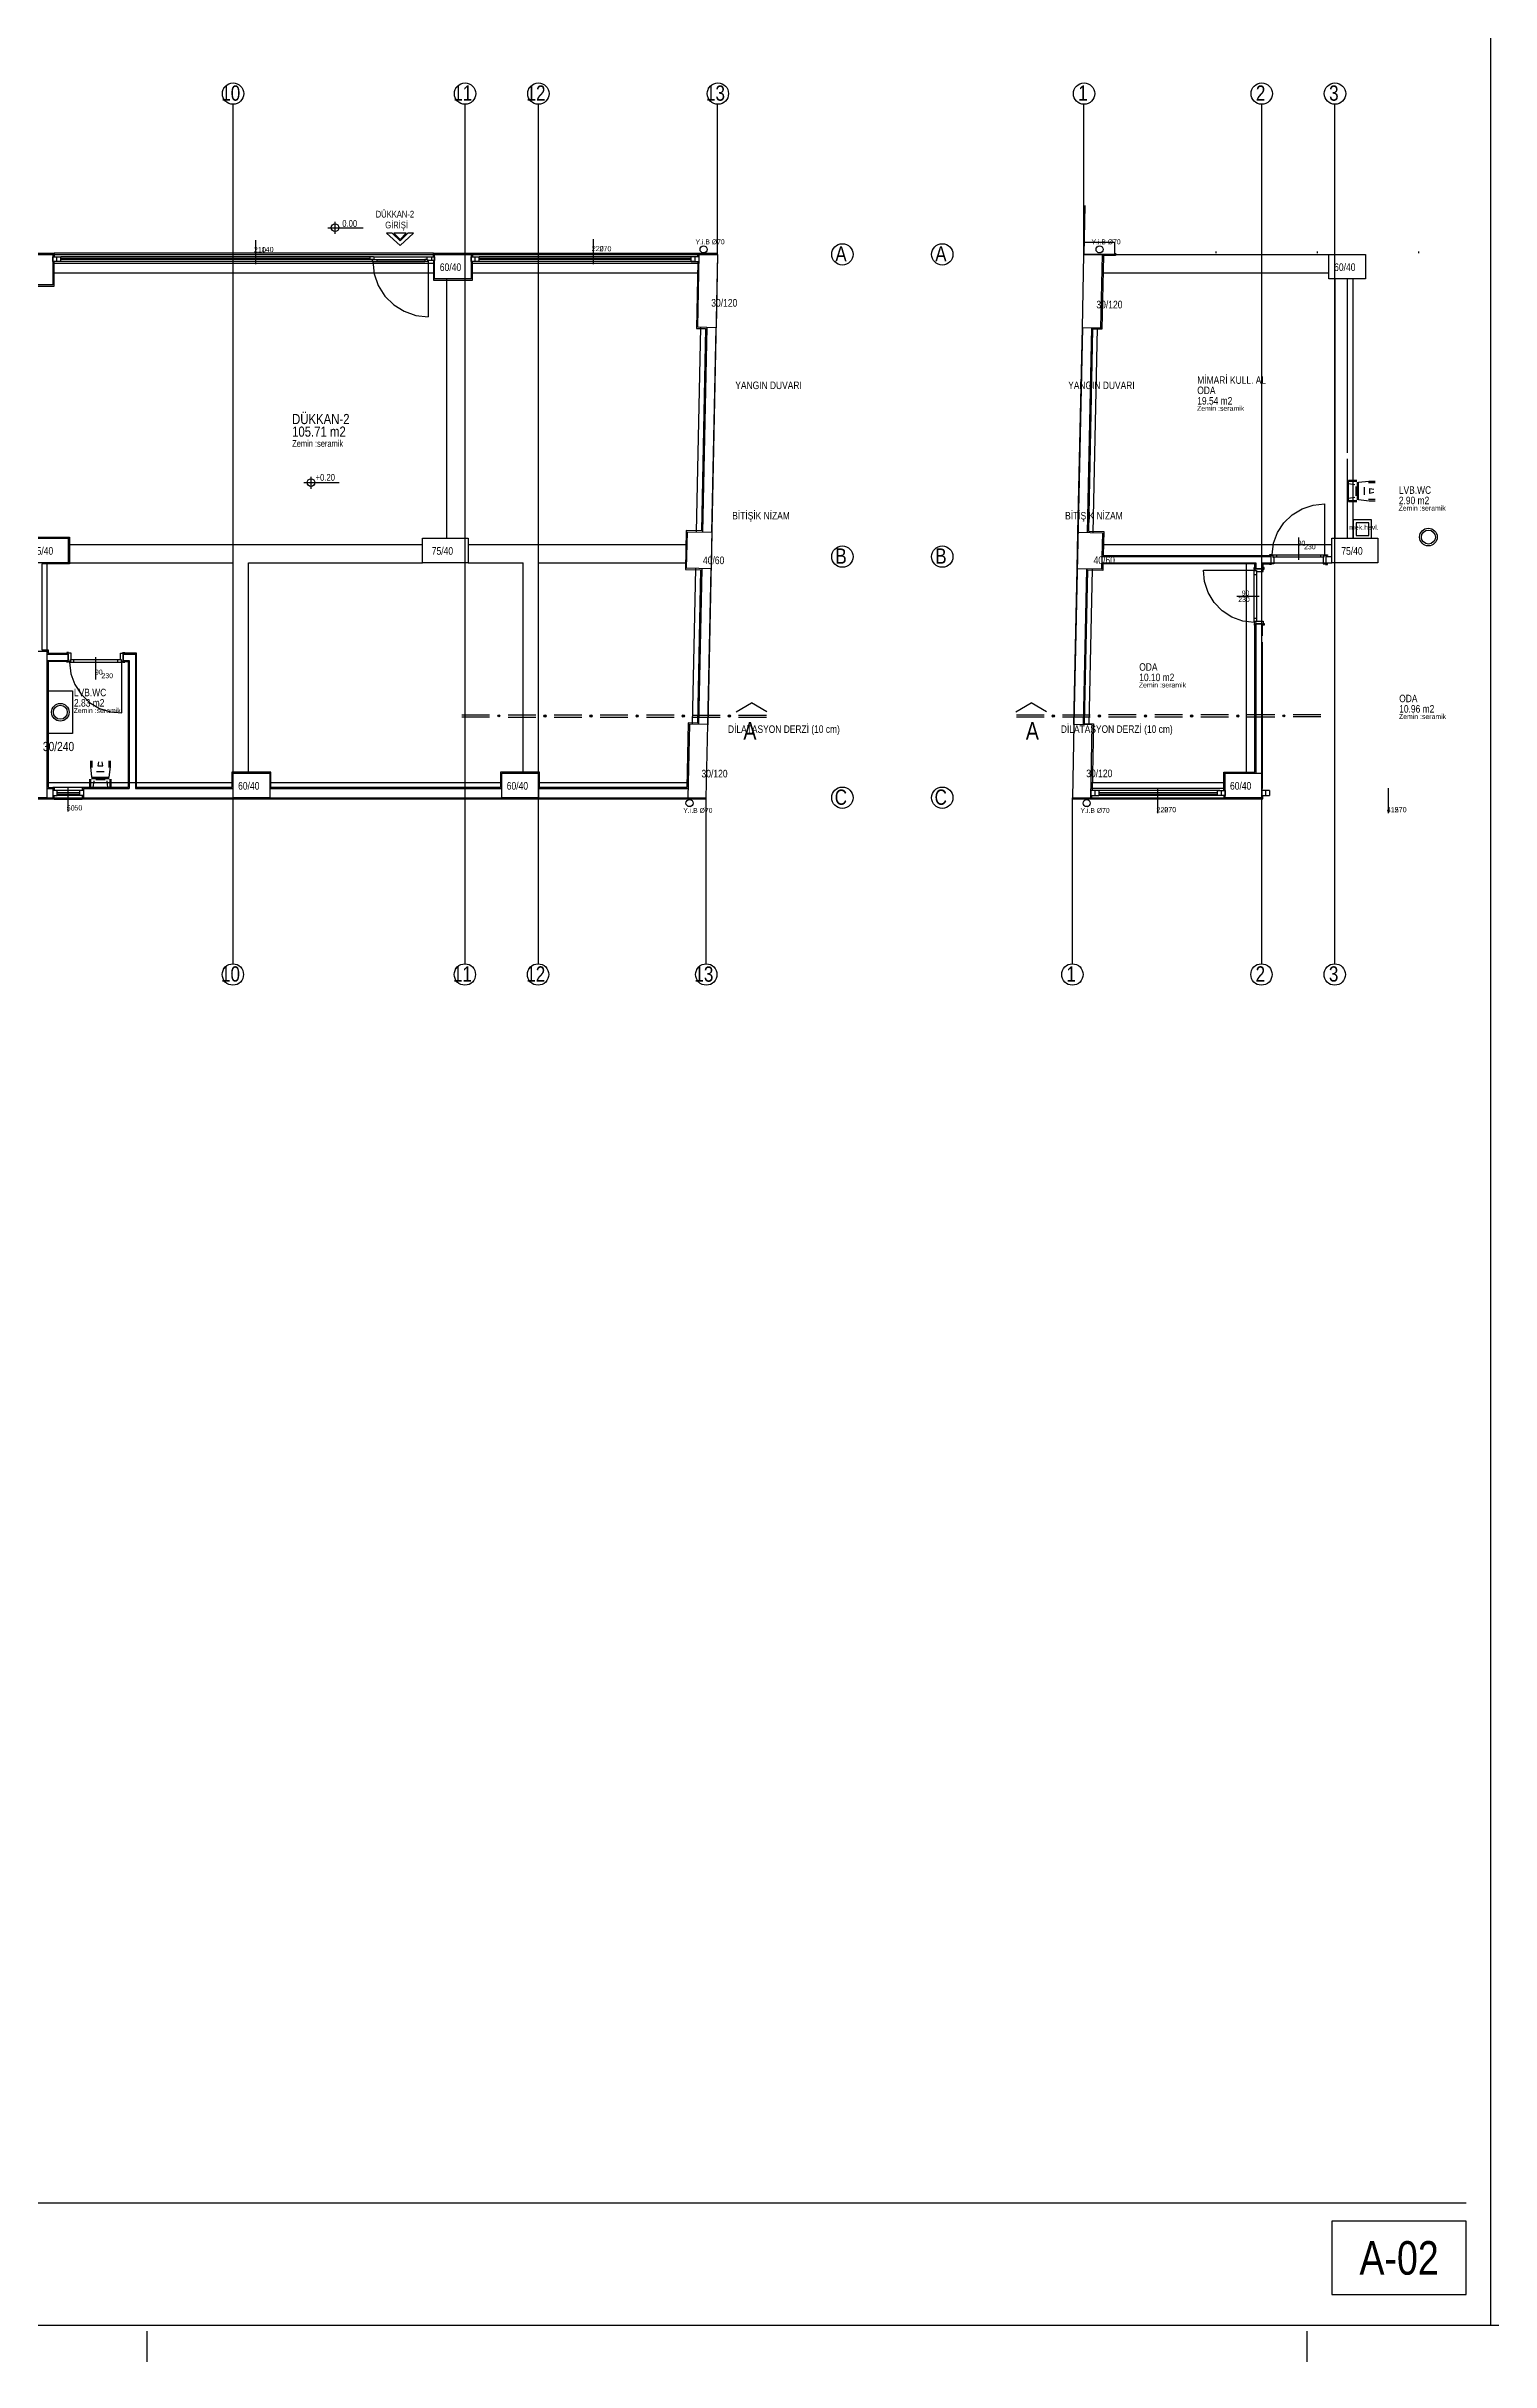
# Model space of a CAD drawing. Header units: centimetres. Extents: x 0 to 12993, y -30 to 2970.
# Drawn here: x 1918 to 3100, y -30 to 1866 of the extents above; entities that cross this region are included whole.
import ezdxf
from ezdxf.enums import TextEntityAlignment as Align

# ---------------------------------------------------------------- set-up
doc = ezdxf.new("R2010")
doc.units = ezdxf.units.CM
doc.linetypes.add('CENTER', pattern=[40, 25, -5, 5, -5])
for name, color, linetype in [('SCOTT-ANTET', 4, 'CONTINUOUS'), ('SCOTT-CERCEVE', 7, 'CONTINUOUS'), ('SCOTT-EKSEN', 8, 'CENTER'), ('SCOTT-MIMARI', 8, 'CONTINUOUS')]:
    doc.layers.add(name, color=color, linetype=linetype)
doc.styles.get("Standard").update_dxf_attribs({"font": 'arial.ttf', "width": 0.8})

msp = doc.modelspace()

# ---------------------------------------------------------------- linework, layer by layer
at = {"layer": 'SCOTT-ANTET'}
msp.add_line((1170, 100), (3080.4, 100), dxfattribs=at)
msp.add_lwpolyline([(2970.4, 25), (3080.4, 25), (3080.4, 85), (2970.4, 85)], close=True, dxfattribs=at)
at = {"layer": 'SCOTT-CERCEVE'}
msp.add_line((3100.4, 0), (3100.4, 2970), dxfattribs=at)
for points in [[(0, 0), (12993.2, 0), (12993.2, 2970), (0, 2970)], [(100, 0), (12968.2, 0), (12968.2, 2970), (100, 2970)]]:
    msp.add_lwpolyline(points, close=True, dxfattribs=at)
at = {"layer": 'SCOTT-EKSEN'}
for p, q in [((2000, -30), (2000, -5)), ((2950, -30), (2950, -5))]:
    msp.add_line(p, q, dxfattribs=at)
at = {"layer": 'SCOTT-MIMARI'}
for p, q in [((2467.3, 1696), (2467.3, 1818.9)), ((2767.2, 1696), (2767.2, 1818.9)), ((2768.1, 1736), (2767.2, 1696)), ((2088.8, 1707.8), (2088.8, 1688)), ((2365.5, 1708.6), (2365.5, 1688)), ((2235.5, 1688.5), (1923, 1688.5)), ((2234.5, 1697), (1924, 1697)), ((1926.2, 1690.1), (1926.2, 1694.1)), ((2182.8, 1694.1), (1929.5, 1694.1)), ((1929.5, 1690.1), (1929.5, 1694.1)), ((1929.5, 1693), (2182.8, 1693)), ((2182.8, 1691.9), (1929.5, 1691.8)), ((2184.9, 1690.1), (1929.5, 1690.1)), ((2185.6, 1694.1), (2182.8, 1694.1)), ((2182.8, 1691.9), (2182.8, 1694.1)), ((2185.3, 1691.9), (2182.8, 1691.9)), ((2185, 1691.9), (2184.5, 1691.9)), ((2184.9, 1690.1), (2188.2, 1690.1)), ((2185.3, 1691.9), (2188.2, 1691.9)), ((2185.3, 1691.9), (2186, 1691.9)), ((2185.6, 1694.1), (2229.1, 1694.1)), ((2188.2, 1691.9), (2227.4, 1691.9)), ((2188.2, 1691.9), (2188.2, 1690.1)), ((2227.4, 1691.2), (2188.2, 1691.2)), ((2188.2, 1690.1), (2227.4, 1690.1)), ((2229.8, 1691.9), (2227.4, 1691.9)), ((2227.4, 1691.9), (2227.4, 1690.1)), ((2230.2, 1690.1), (2227.4, 1690.1)), ((2229.1, 1694.1), (2229.1, 1691.9)), ((2229.8, 1691.9), (2229.8, 1690.9)), ((2230.2, 1690.1), (2230.2, 1644.9)), ((2233.1, 1694.1), (2233.1, 1690.9)), ((2452.1, 1688.5), (2265.5, 1688.5)), ((2266.5, 1697), (2451, 1697)), ((2268.7, 1690.1), (2268.7, 1694.1)), ((2445.7, 1694.1), (2272, 1694.1)), ((2272, 1690.1), (2272, 1694.1)), ((2272, 1693), (2445.7, 1693)), ((2445.7, 1691.8), (2272, 1691.8)), ((2447.8, 1690.1), (2272, 1690.1)), ((2445.7, 1690.1), (2445.7, 1694.1)), ((2448.9, 1690.1), (2448.9, 1694.1)), ((2467.3, 1696), (2459.2, 1310.7)), ((2875.2, 1698.5), (2875.2, 1697)), ((2958.2, 1698.5), (2958.2, 1697)), ((3041.2, 1698.5), (3041.2, 1697)), ((2972.9, 1676), (2972.9, 1463.5)), ((2982.9, 1676), (2982.9, 1533.5)), ((2458.5, 1636.1), (2455, 1468.6)), ((2766, 1636), (2759.1, 1311)), ((2773.5, 1635.8), (2769.9, 1468.3)), ((2982.9, 1528.5), (2982.9, 1463.5)), ((2983.9, 1493.6), (2983.9, 1510.9)), ((2990.7, 1510.9), (2983.9, 1510.9)), ((2983.9, 1493.6), (2983.9, 1510.9)), ((2990.7, 1510.9), (2983.9, 1510.9)), ((2990.7, 1510), (2983.9, 1510)), ((2990.7, 1510), (2983.9, 1510)), ((2989.1, 1507.4), (2983.9, 1508.1)), ((2989.1, 1507.4), (2983.9, 1508.1)), ((2990.3, 1498.4), (2990.3, 1506)), ((2990.3, 1498.4), (2990.3, 1506)), ((2991.2, 1495), (2991.2, 1509.5)), ((2991.2, 1495), (2991.2, 1509.5)), ((2992.1, 1509.5), (3000.7, 1510.4)), ((2992.1, 1509.5), (3000.7, 1510.4)), ((2992.1, 1495), (2992.1, 1509.5)), ((2992.1, 1495), (2992.1, 1509.5)), ((2996.7, 1505.4), (2996.7, 1499)), ((2996.7, 1505.4), (2996.7, 1499)), ((3005.7, 1509), (3000.3, 1509)), ((3005.7, 1509), (3000.3, 1509)), ((3000.7, 1510.4), (3005.7, 1510.4)), ((3000.7, 1510.4), (3005.7, 1510.4)), ((3001.4, 1500.2), (3001.4, 1504.3)), ((3001.4, 1504.3), (3004.8, 1503.6)), ((3001.4, 1500.2), (3001.4, 1504.3)), ((3001.4, 1504.3), (3004.8, 1503.6)), ((3004.8, 1500.9), (3001.4, 1500.2)), ((3004.8, 1500.9), (3001.4, 1500.2)), ((2964.4, 1491.6), (2964.4, 1450)), ((2983.9, 1496.3), (2989.1, 1497.1)), ((2983.9, 1496.3), (2989.1, 1497.1)), ((2983.9, 1494.5), (2990.8, 1494.5)), ((2983.9, 1494.5), (2990.8, 1494.5)), ((2983.9, 1493.6), (2990.8, 1493.6)), ((2983.9, 1493.6), (2990.8, 1493.6)), ((3000.8, 1494), (2992.1, 1495)), ((3000.8, 1494), (2992.1, 1495)), ((3000.3, 1495.4), (3005.8, 1495.4)), ((3000.3, 1495.4), (3005.8, 1495.4)), ((3005.8, 1494), (3000.8, 1494)), ((3005.8, 1494), (3000.8, 1494)), ((2942.9, 1464.2), (2942.9, 1445.8)), ((2781.9, 1443.5), (2908.2, 1443.5)), ((2782, 1448.5), (2920.4, 1448.5)), ((2908.2, 1443.5), (2908.2, 1438.5)), ((2913.2, 1443.5), (2920.4, 1443.5)), ((2913.2, 1443.5), (2913.2, 1438.5)), ((2920.7, 1450), (2919.2, 1450)), ((2919.2, 1450), (2919.2, 1449.5)), ((2919.2, 1449.5), (2920.7, 1449.5)), ((2919.2, 1441.9), (2919.2, 1442.5)), ((2919.2, 1442.5), (2920.7, 1442.5)), ((2920.7, 1441.9), (2919.2, 1441.9)), ((2920.4, 1449.5), (2921.9, 1449.5)), ((2920.4, 1449.5), (2920.4, 1442.5)), ((2920.4, 1448.5), (2920.4, 1443.5)), ((2922.7, 1442.5), (2920.4, 1442.5)), ((2920.7, 1449.5), (2920.7, 1450)), ((2920.7, 1442.5), (2920.7, 1441.9)), ((2921.4, 1450), (2964.4, 1450)), ((2921.4, 1449.5), (2921.4, 1450)), ((2922.2, 1449.5), (2921.4, 1449.5)), ((2921.9, 1449.5), (2921.9, 1448)), ((2921.9, 1448), (2922.7, 1448)), ((2922.2, 1448.1), (2922.2, 1449.5)), ((2963.7, 1448.1), (2922.2, 1448.1)), ((2922.7, 1448), (2922.7, 1442.5)), ((2925, 1450), (2925, 1448.1)), ((2960.9, 1450), (2960.9, 1448.1)), ((2963.9, 1448), (2963.2, 1448)), ((2963.2, 1448), (2963.2, 1442.5)), ((2963.2, 1442.5), (2965.4, 1442.5)), ((2963.7, 1449.5), (2964.4, 1449.5)), ((2963.7, 1448.1), (2963.7, 1449.5)), ((2963.9, 1449.5), (2963.9, 1448)), ((2965.4, 1449.5), (2963.9, 1449.5)), ((2964.4, 1449.5), (2964.4, 1450)), ((2965.2, 1450), (2966.7, 1450)), ((2965.2, 1449.5), (2965.2, 1450)), ((2966.7, 1449.5), (2965.2, 1449.5)), ((2965.2, 1442.5), (2965.2, 1441.9)), ((2966.7, 1442.5), (2965.2, 1442.5)), ((2965.2, 1441.9), (2966.7, 1441.9)), ((2965.4, 1449.5), (2965.4, 1442.5)), ((2965.4, 1448.5), (2970.4, 1448.5)), ((2965.4, 1448.5), (2965.4, 1443.5)), ((2965.4, 1443.5), (2970.4, 1443.5)), ((2966.7, 1450), (2966.7, 1449.5)), ((2966.7, 1441.9), (2966.7, 1442.5)), ((2454.4, 1438.6), (2451.7, 1311.1)), ((2769.3, 1438.3), (2766.6, 1310.8)), ((2865.1, 1437.5), (2906.7, 1437.5)), ((2906.7, 1438.2), (2906.7, 1439.7)), ((2906.7, 1439.7), (2907.2, 1439.7)), ((2907.2, 1438.2), (2906.7, 1438.2)), ((2906.7, 1394.5), (2906.7, 1437.5)), ((2907.2, 1437.5), (2906.7, 1437.5)), ((2906.7, 1433.9), (2908.6, 1433.9)), ((2907.2, 1439.7), (2907.2, 1438.2)), ((2907.2, 1438.5), (2914.2, 1438.5)), ((2907.2, 1438.5), (2907.2, 1437)), ((2907.2, 1436.7), (2907.2, 1437.5)), ((2907.2, 1437), (2908.7, 1437)), ((2908.6, 1436.7), (2907.2, 1436.7)), ((2913.2, 1438.5), (2908.2, 1438.5)), ((2908.6, 1436.7), (2908.6, 1395.2)), ((2908.7, 1437), (2908.7, 1436.2)), ((2908.7, 1436.2), (2914.2, 1436.2)), ((2914.8, 1439.7), (2914.2, 1439.7)), ((2914.2, 1439.7), (2914.2, 1438.2)), ((2914.2, 1436.2), (2914.2, 1438.5)), ((2914.2, 1438.2), (2914.8, 1438.2)), ((2914.8, 1438.2), (2914.8, 1439.7)), ((2892.5, 1416), (2910.8, 1416)), ((2906.7, 1398), (2908.6, 1398)), ((2907.2, 1394.5), (2906.7, 1394.5)), ((2906.7, 1393.8), (2906.7, 1392.2)), ((2907.2, 1393.8), (2906.7, 1393.8)), ((2906.7, 1392.2), (2907.2, 1392.2)), ((2908.6, 1395.2), (2907.2, 1395.2)), ((2907.2, 1395.2), (2907.2, 1394.5)), ((2907.2, 1393.5), (2907.2, 1395)), ((2907.2, 1395), (2908.7, 1395)), ((2907.2, 1392.2), (2907.2, 1393.8)), ((2907.2, 1393.5), (2914.2, 1393.5)), ((2908.2, 1393.5), (2908.2, 1271)), ((2913.2, 1393.5), (2908.2, 1393.5)), ((2908.7, 1395.7), (2914.2, 1395.7)), ((2908.7, 1395), (2908.7, 1395.7)), ((2913.2, 1393.5), (2913.2, 1383.5)), ((2914.2, 1395.7), (2914.2, 1393.5)), ((2914.2, 1393.8), (2914.8, 1393.8)), ((2914.2, 1392.2), (2914.2, 1393.8)), ((2914.8, 1392.2), (2914.2, 1392.2)), ((2914.8, 1393.8), (2914.8, 1392.2)), ((1918, 1368.5), (1935.5, 1368.5)), ((1934.3, 1370), (1934.3, 1369.5)), ((1935.8, 1370), (1934.3, 1370)), ((1934.3, 1369.5), (1935.8, 1369.5)), ((1937.8, 1369.5), (1935.5, 1369.5)), ((1935.5, 1362.5), (1935.5, 1369.5)), ((1935.5, 1368.5), (1935.5, 1363.5)), ((1935.8, 1369.5), (1935.8, 1370)), ((1937.8, 1364), (1937.8, 1369.5)), ((1958, 1347.8), (1958, 1366.1)), ((1978.3, 1369.5), (1980.5, 1369.5)), ((1978.3, 1364), (1978.3, 1369.5)), ((1980.3, 1369.5), (1980.3, 1370)), ((1980.3, 1370), (1981.8, 1370)), ((1981.8, 1369.5), (1980.3, 1369.5)), ((1980.5, 1362.5), (1980.5, 1369.5)), ((1980.5, 1368.5), (1990.5, 1368.5)), ((1980.5, 1368.5), (1980.5, 1363.5)), ((1981.8, 1370), (1981.8, 1369.5)), ((1990.5, 1368.5), (1990.5, 1258.5)), ((2913.2, 1378.5), (2913.2, 1258.5)), ((1918, 1363.5), (1935.5, 1363.5)), ((1934.3, 1362.5), (1935.8, 1362.5)), ((1934.3, 1362), (1934.3, 1362.5)), ((1935.8, 1362), (1934.3, 1362)), ((1935.5, 1362.5), (1937, 1362.5)), ((1935.8, 1362.5), (1935.8, 1362)), ((1936.5, 1362.5), (1936.5, 1362)), ((1937.3, 1362.4), (1936.5, 1362.4)), ((1936.5, 1362), (1979.5, 1362)), ((1937, 1362.5), (1937, 1364)), ((1937, 1364), (1937.8, 1364)), ((1978.8, 1363.9), (1937.3, 1363.9)), ((1937.3, 1363.9), (1937.3, 1362.4)), ((1940.1, 1362), (1940.1, 1363.9)), ((1976, 1362), (1976, 1363.9)), ((1979, 1364), (1978.3, 1364)), ((1978.8, 1363.9), (1978.8, 1362.4)), ((1978.8, 1362.4), (1979.5, 1362.4)), ((1979, 1362.5), (1979, 1364)), ((1980.5, 1362.5), (1979, 1362.5)), ((1979.5, 1362.5), (1979.5, 1362)), ((1979.5, 1320.4), (1979.5, 1362)), ((1981.8, 1362.5), (1980.3, 1362.5)), ((1980.3, 1362.5), (1980.3, 1362)), ((1980.3, 1362), (1981.8, 1362)), ((1980.5, 1363.5), (1985.5, 1363.5)), ((1981.8, 1362), (1981.8, 1362.5)), ((1985.5, 1363.5), (1985.5, 1258.5)), ((2482.4, 1321.4), (2495, 1328.7)), ((2507.6, 1321.4), (2495, 1328.7)), ((2711.5, 1321.4), (2724.1, 1328.7)), ((2736.7, 1321.4), (2724.1, 1328.7)), ((2257.9, 1318.9), (2280.6, 1318.9)), ((2257.9, 1317.2), (2280.6, 1317.2)), ((2295.7, 1318.9), (2318.3, 1318.9)), ((2295.7, 1317.1), (2318.3, 1317.1)), ((2333.4, 1318.9), (2356.1, 1318.9)), ((2333.4, 1317.1), (2356.1, 1317.1)), ((2371.2, 1318.8), (2393.9, 1318.8)), ((2371.2, 1317), (2393.9, 1317)), ((2409, 1318.8), (2431.6, 1318.8)), ((2409, 1317), (2431.6, 1317)), ((2446.7, 1318.7), (2469.4, 1318.7)), ((2446.7, 1317), (2469.4, 1317)), ((2484.5, 1318.7), (2507.2, 1318.7)), ((2484.5, 1317), (2507.2, 1317)), ((2734.7, 1318.7), (2712, 1318.7)), ((2734.7, 1317), (2712, 1317)), ((2772.4, 1318.7), (2749.8, 1318.7)), ((2772.4, 1317), (2749.8, 1317)), ((2810.2, 1318.8), (2787.5, 1318.8)), ((2810.2, 1317), (2787.5, 1317)), ((2848, 1318.8), (2825.3, 1318.8)), ((2848, 1317), (2825.3, 1317)), ((2885.7, 1318.9), (2863, 1318.9)), ((2885.7, 1317.1), (2863, 1317.1)), ((2923.5, 1318.9), (2900.8, 1318.9)), ((2923.5, 1317.1), (2900.8, 1317.1)), ((2961.2, 1318.9), (2938.6, 1318.9)), ((2961.2, 1317.2), (2938.6, 1317.2)), ((1953.6, 1281.3), (1953.6, 1276.3)), ((1953.6, 1281.3), (1953.6, 1276.3)), ((1953.6, 1276.3), (1954.5, 1267.7)), ((1953.6, 1276.3), (1954.5, 1267.7)), ((1955, 1275.8), (1955, 1281.3)), ((1955, 1275.8), (1955, 1281.3)), ((1965, 1272.2), (1958.6, 1272.2)), ((1965, 1272.2), (1958.6, 1272.2)), ((1960.4, 1280.4), (1959.7, 1277)), ((1960.4, 1280.4), (1959.7, 1277)), ((1959.7, 1277), (1963.8, 1277)), ((1959.7, 1277), (1963.8, 1277)), ((1963.8, 1277), (1963.2, 1280.4)), ((1963.8, 1277), (1963.2, 1280.4)), ((1968.6, 1281.3), (1968.6, 1275.8)), ((1968.6, 1281.3), (1968.6, 1275.8)), ((1969.1, 1267.7), (1970, 1276.3)), ((1969.1, 1267.7), (1970, 1276.3)), ((1970, 1276.3), (1970, 1281.3)), ((1970, 1276.3), (1970, 1281.3)), ((1918, 1258.5), (1923, 1258.5)), ((1948, 1259.5), (1923, 1259.5)), ((1923, 1258.5), (1923, 1251)), ((1926.2, 1256.8), (1926.2, 1252.8)), ((1944.8, 1255.1), (1926.2, 1255.1)), ((1926.2, 1253.9), (1944.8, 1253.9)), ((1948, 1256.8), (1926.3, 1256.8)), ((1948, 1252.8), (1926.3, 1252.8)), ((1935.5, 1239.8), (1935.5, 1258.9)), ((1944.8, 1256.8), (1944.8, 1252.8)), ((1948, 1258.5), (1985.5, 1258.5)), ((1948, 1258.5), (1948, 1251)), ((1953.1, 1259.5), (1953.1, 1266.3)), ((1953.1, 1259.5), (1953.1, 1266.3)), ((1953.1, 1259.5), (1970.4, 1259.5)), ((1953.1, 1259.5), (1970.4, 1259.5)), ((1954.1, 1259.5), (1954.1, 1266.3)), ((1954.1, 1259.5), (1954.1, 1266.3)), ((1954.5, 1267.7), (1969.1, 1267.7)), ((1954.5, 1267.7), (1969.1, 1267.7)), ((1954.5, 1266.7), (1969.1, 1266.7)), ((1954.5, 1266.7), (1969.1, 1266.7)), ((1955.9, 1259.5), (1956.6, 1264.7)), ((1955.9, 1259.5), (1956.6, 1264.7)), ((1958, 1265.8), (1965.6, 1265.8)), ((1958, 1265.8), (1965.6, 1265.8)), ((1967, 1264.7), (1967.7, 1259.5)), ((1967, 1264.7), (1967.7, 1259.5)), ((1969.5, 1266.3), (1969.5, 1259.5)), ((1969.5, 1266.3), (1969.5, 1259.5)), ((1970.4, 1266.3), (1970.4, 1259.5)), ((1970.4, 1266.3), (1970.4, 1259.5)), ((1990.5, 1258.5), (2070.5, 1258.5)), ((2100.5, 1258.5), (2290.5, 1258.5)), ((2320.5, 1258.5), (2443.2, 1258.5)), ((2882.9, 1258.5), (2773, 1258.5)), ((2776.2, 1256.8), (2776.2, 1252.9)), ((2779.4, 1256.8), (2779.4, 1252.9)), ((2878.6, 1256.8), (2779.4, 1256.8)), ((2876.5, 1255.1), (2779.4, 1255.1)), ((2779.4, 1254), (2876.5, 1254)), ((2876.5, 1252.9), (2779.4, 1252.9)), ((2827.9, 1238.4), (2827.9, 1258.9)), ((2876.5, 1256.8), (2876.5, 1252.9)), ((2879.7, 1256.8), (2879.7, 1252.9)), ((2916.1, 1256.8), (2916.1, 1252.9)), ((2919.4, 1256.8), (2919.4, 1252.9)), ((3016.6, 1238.4), (3016.6, 1258.9)), ((1918, 1251), (1923, 1251)), ((1924, 1249.9), (1946.9, 1249.9)), ((1948, 1251), (2070.5, 1251)), ((2100.5, 1251), (2290.5, 1251)), ((2320.5, 1251), (2443, 1251)), ((2458, 1114.9), (2458, 1251)), ((2757.9, 1114.9), (2757.9, 1251)), ((2774, 1250), (2881.8, 1250))]:
    msp.add_line(p, q, dxfattribs=at)
for points in [[(2070.5, 1114.9), (2070.5, 1819)], [(2260.5, 1114.9), (2260.5, 1819)], [(2320.5, 1114.9), (2320.5, 1819)], [(2912.9, 1114.9), (2912.9, 1819)], [(2972.9, 1114.9), (2972.9, 1819)], [(2148.1, 1717.9), (2177, 1717.9)], [(2154, 1712.8), (2154, 1722.6)], [(2213.5, 1713.3), (2207.2, 1707.1), (2200.9, 1713.3), (2196.1, 1713.3), (2207.2, 1703.4), (2218.3, 1713.3), (2213.5, 1713.3)], [(2212.3, 1713.3), (2202.1, 1713.3), (2207.2, 1708.2), (2212.3, 1713.3)], [(1715.8, 1690.1), (1715.8, 1670), (1700.8, 1670), (1700.8, 1464.5), (1699.8, 1464.5), (1699.8, 1464.5), (1720.8, 1464.5), (1720.8, 1454.5), (1897, 1454.5), (1897, 1464.5), (1936.5, 1464.5), (1936.5, 1442.5), (1914, 1442.5), (1914, 1372), (1919, 1372), (1919, 1369.5), (1935.5, 1369.5)], [(1897, 1694.1), (1897, 1697), (1924, 1697), (1924, 1694.1)], [(1897, 1690.1), (1897, 1670), (1924, 1670), (1924, 1690.1)], [(1898, 1696), (1923, 1696), (1923, 1671), (1898, 1671), (1898, 1696)], [(1923, 1696), (2235.5, 1696)], [(1929.5, 1690.1), (1923, 1690.1), (1923, 1694.1), (1929.5, 1694.1)], [(2451.1, 1690.1), (2450, 1635.3), (2457.5, 1635.2), (2454.1, 1469.6), (2441.6, 1469.9), (2440.9, 1437.9), (2453.4, 1437.7), (2450.8, 1312.1), (2443.3, 1312.3), (2442.2, 1259.5), (2321.5, 1259.5), (2321.5, 1272), (2289.5, 1272), (2289.5, 1259.5), (2101.5, 1259.5), (2101.5, 1272), (2069.5, 1272), (2069.5, 1259.5), (1991.5, 1259.5), (1991.5, 1369.5), (1980.5, 1369.5)], [(2184.9, 1690.1), (2184.5, 1691.9)], [(2184.9, 1690.1), (2186.1, 1680.1), (2189.4, 1670.5), (2194.8, 1661.9), (2202, 1654.8), (2210.5, 1649.4), (2220.1, 1646), (2230.2, 1644.9)], [(2185.6, 1694.1), (2186, 1691.9)], [(2229.1, 1694.1), (2235.5, 1694.1), (2235.5, 1690.9), (2229.8, 1690.9)], [(2230.2, 1690.1), (2230.6, 1690.9)], [(2234.5, 1694.1), (2234.5, 1697), (2266.5, 1697), (2266.5, 1694.1)], [(2234.5, 1690.9), (2234.5, 1675), (2266.5, 1675), (2266.5, 1690.1)], [(2235.5, 1696), (2265.5, 1696), (2265.5, 1676), (2235.5, 1676), (2235.5, 1696)], [(2265.5, 1696), (2452.3, 1696)], [(2272, 1690.1), (2265.5, 1690.1), (2265.5, 1694.1), (2272, 1694.1)], [(2445.7, 1690.1), (2452.1, 1690.1), (2452.1, 1694.1), (2445.7, 1694.1)], [(2452.3, 1696), (2467.3, 1696), (2466, 1636), (2451, 1636.3), (2452.3, 1696)], [(2451.1, 1694.2), (2451.4, 1697), (2467.3, 1697)], [(2767.2, 1696), (2782.2, 1696), (2781, 1635.7), (2766, 1636), (2767.2, 1696)], [(2767.2, 1696), (2767.2, 1706), (2792.2, 1706), (2792.2, 1696), (2767.2, 1696)], [(2767.2, 1696), (2967.9, 1696)], [(2793.2, 1697), (2793.2, 1695), (2783.2, 1695), (2781.9, 1634.7), (2774.4, 1634.8), (2771, 1469.3), (2783.5, 1469), (2783, 1449.5), (2920.4, 1449.5)], [(2967.9, 1696), (2997.9, 1696), (2997.9, 1676), (2967.9, 1676), (2967.9, 1696)], [(1923, 1681), (2235.5, 1681)], [(2245.5, 1463.5), (2245.5, 1676)], [(2260.5, 1463.5), (2260.5, 1676)], [(2265.5, 1681), (2452, 1681)], [(2781.9, 1681), (2967.9, 1681)], [(2972.9, 1463.5), (2972.9, 1676)], [(2987.9, 1463.5), (2987.9, 1676)], [(2450.1, 1468.7), (2453.5, 1636.2)], [(2462.6, 1468.5), (2466, 1636)], [(2762.4, 1468.5), (2766, 1636)], [(2774.9, 1468.2), (2778.5, 1635.7)], [(2128.5, 1509.1), (2157.4, 1509.1)], [(2134.3, 1504), (2134.3, 1513.8)], [(2921.4, 1450), (2922.6, 1459.4), (2925.9, 1468.3), (2931.1, 1476.2), (2937.9, 1482.8), (2946, 1487.7), (2955, 1490.7), (2964.4, 1491.6)], [(1898, 1463.5), (1935.5, 1463.5), (1935.5, 1443.5), (1898, 1443.5), (1898, 1463.5)], [(2225.5, 1463.5), (2263, 1463.5), (2263, 1443.5), (2225.5, 1443.5), (2225.5, 1463.5)], [(2442.6, 1468.9), (2462.6, 1468.5), (2461.9, 1438.5), (2441.9, 1438.9), (2442.6, 1468.9)], [(2762.4, 1468.5), (2782.4, 1468), (2781.8, 1438.1), (2761.8, 1438.5), (2762.4, 1468.5)], [(2970.4, 1463.5), (3007.9, 1463.5), (3007.9, 1443.5), (2970.4, 1443.5), (2970.4, 1463.5)], [(2987.9, 1478.5), (2987.9, 1463.5), (3002.9, 1463.5), (3002.9, 1478.5), (2987.9, 1478.5)], [(2990.2, 1476.2), (2990.2, 1465.7), (3000.7, 1465.7), (3000.7, 1476.2), (2990.2, 1476.2)], [(1918, 1443.5), (1918, 1371)], [(1935.5, 1458.5), (2225.5, 1458.5)], [(1935.5, 1443.5), (2070.5, 1443.5)], [(2070.5, 1271), (2070.5, 1443.5)], [(2083, 1443.5), (2225.5, 1443.5)], [(2083, 1271), (2083, 1443.5)], [(2263, 1458.5), (2442.3, 1458.5)], [(2263, 1443.5), (2308, 1443.5)], [(2308, 1271), (2308, 1443.5)], [(2320.5, 1443.5), (2442, 1443.5)], [(2320.5, 1271), (2320.5, 1443.5)], [(2907.2, 1438.5), (2907.2, 1442.5), (2782.9, 1442.5), (2782.8, 1437), (2770.3, 1437.3), (2767.6, 1311.8), (2775.1, 1311.6), (2774, 1256.8)], [(2781.9, 1443.5), (2900.4, 1443.5)], [(2782.2, 1458.5), (2970.4, 1458.5)], [(2900.4, 1271), (2900.4, 1443.5)], [(2912.9, 1443.5), (2970.4, 1443.5)], [(2912.9, 1271), (2912.9, 1443.5)], [(2914.2, 1438.5), (2914.2, 1442.5), (2920.4, 1442.5)], [(2964.9, 1449.8), (2964.6, 1449.8), (2964.9, 1449.8)], [(2446.8, 1311.2), (2449.4, 1438.7)], [(2459.3, 1311), (2461.9, 1438.5)], [(2759.1, 1311), (2761.8, 1438.5)], [(2771.6, 1310.7), (2774.3, 1438.2)], [(2906.7, 1394.5), (2897.3, 1395.7), (2888.4, 1398.9), (2880.4, 1404.1), (2873.9, 1410.9), (2869, 1419), (2866, 1428), (2865.1, 1437.5)], [(2906.9, 1437.9), (2906.9, 1437.6), (2906.9, 1437.9)], [(2881.9, 1256.8), (2881.9, 1272), (2907.2, 1272), (2907.2, 1393.5)], [(1903, 1371), (1918, 1371), (1918, 1251), (1903, 1251), (1903, 1371)], [(1935.5, 1362.5), (1919, 1362.5), (1919, 1259.5), (1924, 1259.5), (1924, 1256.8)], [(1936.5, 1362), (1937.7, 1352.6), (1941, 1343.7), (1946.2, 1335.7), (1953, 1329.1), (1961.1, 1324.2), (1970.1, 1321.3), (1979.5, 1320.4)], [(1980.5, 1362.5), (1984.5, 1362.5), (1984.5, 1259.5), (1947, 1259.5), (1947, 1256.8)], [(1980, 1362.2), (1979.7, 1362.2), (1980, 1362.2)], [(1939, 1303.5), (1919, 1303.5), (1919, 1338.5), (1939, 1338.5), (1939, 1303.5)], [(2288.6, 1318.1), (2287.7, 1318.1), (2288.6, 1318.1)], [(2326.3, 1318), (2325.4, 1318), (2326.3, 1318)], [(2364.1, 1318), (2363.2, 1318), (2364.1, 1318)], [(2401.9, 1317.9), (2401, 1317.9), (2401.9, 1317.9)], [(2439.6, 1317.9), (2438.7, 1317.9), (2439.6, 1317.9)], [(2444.3, 1311.3), (2443, 1251), (2458, 1251), (2459.3, 1311), (2444.3, 1311.3)], [(2477.4, 1318), (2476.5, 1318), (2477.4, 1318)], [(2741.8, 1318), (2742.7, 1318), (2741.8, 1318)], [(2757.9, 1251), (2772.9, 1251), (2774.1, 1310.6), (2759.1, 1311), (2757.9, 1251)], [(2779.5, 1317.9), (2780.4, 1317.9), (2779.5, 1317.9)], [(2817.3, 1317.9), (2818.2, 1317.9), (2817.3, 1317.9)], [(2855, 1318), (2856, 1318), (2855, 1318)], [(2892.8, 1318), (2893.7, 1318), (2892.8, 1318)], [(2930.6, 1318.1), (2931.5, 1318.1), (2930.6, 1318.1)], [(2070.5, 1271), (2100.5, 1271), (2100.5, 1251), (2070.5, 1251), (2070.5, 1271)], [(2290.5, 1271), (2320.5, 1271), (2320.5, 1251), (2290.5, 1251), (2290.5, 1271)], [(2882.9, 1271), (2912.9, 1271), (2912.9, 1251), (2882.9, 1251), (2882.9, 1271)], [(1651, 1250), (1924, 1250), (1924, 1252.8)], [(1918, 1263.5), (2070.5, 1263.5)], [(1926.3, 1256.8), (1923, 1256.8), (1923, 1252.8), (1926.3, 1252.8)], [(1947, 1252.8), (1947, 1250), (2458, 1250)], [(2100.5, 1263.5), (2290.5, 1263.5)], [(2320.5, 1263.5), (2443.3, 1263.5)], [(2757.9, 1250), (2773.9, 1250), (2773.9, 1252.9)], [(2779.4, 1256.8), (2773, 1256.8), (2773, 1252.9), (2779.4, 1252.9)], [(2773.1, 1263.5), (2882.9, 1263.5)], [(2876.5, 1256.8), (2882.9, 1256.8), (2882.9, 1252.9), (2876.5, 1252.9)], [(2881.9, 1252.9), (2881.9, 1250), (2913.9, 1250), (2913.9, 1252.9)], [(2919.4, 1256.8), (2912.9, 1256.8), (2912.9, 1252.9), (2919.4, 1252.9)], [(1918, 1251), (2070.5, 1251)], [(2100.5, 1251), (2290.5, 1251)], [(2320.5, 1251), (2458, 1251)], [(2772.9, 1251), (2882.9, 1251)]]:
    msp.add_lwpolyline(points, dxfattribs=at)
for centre, radius in [((2070.5, 1827.7), 8.75), ((2260.5, 1827.7), 8.75), ((2320.5, 1827.7), 8.75), ((2467.5, 1827.7), 8.75), ((2767.4, 1827.7), 8.75), ((2912.9, 1827.7), 8.75), ((2972.9, 1827.7), 8.75), ((2154, 1717.9), 3.15), ((2455.8, 1700.1), 2.9), ((2569.5, 1696), 8.75), ((2651.3, 1696), 8.75), ((2780.1, 1700.1), 2.9), ((2134.3, 1509.1), 3.15), ((3049.4, 1464.5), 7.21), ((3049.4, 1464.5), 5.71), ((2569.5, 1448.5), 8.75), ((2651.3, 1448.5), 8.75), ((1929, 1321), 7.21), ((1929, 1321), 5.71), ((2288.1, 1318.1), 0.91), ((2325.9, 1318), 0.91), ((2363.6, 1318), 0.91), ((2401.4, 1317.9), 0.91), ((2439.2, 1317.9), 0.91), ((2476.9, 1318), 0.91), ((2742.2, 1318), 0.91), ((2780, 1317.9), 0.91), ((2817.7, 1317.9), 0.91), ((2855.5, 1318), 0.91), ((2893.3, 1318), 0.91), ((2931, 1318.1), 0.91), ((2569.5, 1251), 8.75), ((2651.3, 1251), 8.75), ((2444.3, 1246.6), 2.9), ((2769.5, 1246.6), 2.9), ((2070.3, 1106.2), 8.75), ((2260.3, 1106.2), 8.75), ((2320.3, 1106.2), 8.75), ((2458, 1106.2), 8.75), ((2757.9, 1106.2), 8.75), ((2912.7, 1106.2), 8.75), ((2972.7, 1106.2), 8.75)]:
    msp.add_circle(centre, radius, dxfattribs=at)

# ---------------------------------------------------------------- texts
at = {"layer": 'SCOTT-ANTET', "width": 0.8}
msp.add_text('A-02', height=27.5, dxfattribs=at).set_placement((3025.4, 55), align=Align.MIDDLE_CENTER)
at = {"layer": 'SCOTT-MIMARI', "width": 0.8}
for s, height, p in [('10', 12.5, (2060.8, 1821.9)), ('11', 12.5, (2250.8, 1821.9)), ('12', 12.5, (2310.8, 1821.9)), ('13', 12.5, (2457.8, 1821.9)), ('1', 12.5, (2762.6, 1821.9)), ('2', 12.5, (2908.1, 1821.9)), ('3', 12.5, (2968.1, 1821.9)), ('DÜKKAN-2', 5.56, (2187.3, 1726.2)), ('0.00', 5.6, (2159.9, 1718.6)), ('GİRİŞİ', 5.56, (2195.1, 1717.3)), ('Y.i.B %%C70', 3.997, (2449.2, 1704.3)), ('Y.i.B %%C70', 3.997, (2773.5, 1704.3)), ('210', 4.24, (2087.5, 1697.7)), ('140', 4.24, (2093.8, 1697.9)), ('60/40', 6.25, (2239.8, 1682.4)), ('220', 4.24, (2364.2, 1698.7)), ('270', 4.24, (2370.5, 1698.5)), ('A', 12.5, (2563.7, 1690.2)), ('A', 12.5, (2645.5, 1690.2)), ('60/40', 6.25, (2972.2, 1682.4)), ('30/120', 6.25, (2462.1, 1653.2)), ('30/120', 6.25, (2777.5, 1651.8)), ('MİMARİ KULL. AL', 6.173, (2860.1, 1590)), ('YANGIN DUVARI', 6.173, (2481.8, 1585.7)), ('YANGIN DUVARI', 6.173, (2754.4, 1585.7)), ('ODA', 6.17, (2860.1, 1581.6)), ('19.54 m2', 6.17, (2860.1, 1573)), ('105.71 m2', 8.33, (2118.8, 1546.7)), ('DÜKKAN-2', 8.33, (2118.8, 1557)), ('Zemin :seramik', 4.05, (2859.9, 1567.9)), ('Zemin :seramik', 5.468, (2118.9, 1538.4)), ('+0.20', 5.6, (2138.1, 1510.6)), ('LVB.WC', 6.17, (3025.2, 1499.9)), ('BİTİŞİK NİZAM', 6.173, (2479.3, 1478.9)), ('BİTİŞİK NİZAM', 6.173, (2751.9, 1478.9)), ('Zemin :seramik', 4.05, (3025, 1486.2)), ('2.90 m2', 6.17, (3025.2, 1491.4)), ('90', 4.08, (2942.3, 1457.4)), ('mek.havl.', 4.05, (2984.5, 1470.5)), ('75/40', 6.25, (1905.7, 1450)), ('75/40', 6.25, (2233.2, 1450)), ('40/60', 6.25, (2455.3, 1442.3)), ('B', 12.5, (2563.7, 1442.7)), ('B', 12.5, (2645.5, 1442.7)), ('40/60', 6.25, (2775.2, 1442.4)), ('230', 4.08, (2947.6, 1454.5)), ('75/40', 6.25, (2978.1, 1450)), ('230', 4.08, (2893.6, 1411.4)), ('90', 4.08, (2896.5, 1416.6)), ('90', 4.08, (1957.4, 1351.8)), ('230', 4.08, (1962.7, 1348.9)), ('ODA', 6.17, (2812.6, 1355)), ('10.10 m2', 6.17, (2812.6, 1346.5)), ('2.83 m2', 6.17, (1940.2, 1325.6)), ('LVB.WC', 6.17, (1940.2, 1334.1)), ('Zemin :seramik', 4.05, (2812.3, 1341.3)), ('ODA', 6.17, (3025.5, 1329.2)), ('Zemin :seramik', 4.05, (1939.9, 1320.4)), ('DİLATASYON DERZİ (10 cm)', 6.173, (2475.8, 1304.1)), ('A', 14.4, (2488.4, 1298.5)), ('A', 14.4, (2719.7, 1298.5)), ('DİLATASYON DERZİ (10 cm)', 6.173, (2748.4, 1304.1)), ('Zemin :seramik', 4.05, (3025.3, 1315.5)), ('10.96 m2', 6.17, (3025.5, 1320.7)), ('30/240', 7.5, (1914.7, 1289.2)), ('30/120', 6.25, (2454.1, 1267.6)), ('30/120', 6.25, (2769.2, 1267.8)), ('60/40', 6.25, (2074.6, 1257.6)), ('60/40', 6.25, (2294.6, 1257.6)), ('C', 12.5, (2563.2, 1245.2)), ('C', 12.5, (2645, 1245.2)), ('60/40', 6.25, (2886.9, 1257.6)), ('50', 4.24, (1934.2, 1240.5)), ('50', 4.24, (1940.5, 1240.6)), ('Y.i.B %%C70', 3.997, (2439.2, 1238.6)), ('Y.i.B %%C70', 3.997, (2764.5, 1238.6)), ('220', 4.24, (2826.6, 1239)), ('270', 4.24, (2833, 1239.1)), ('415', 4.24, (3015.3, 1239)), ('270', 4.24, (3021.7, 1239.1)), ('10', 12.5, (2060.6, 1100.4)), ('11', 12.5, (2250.6, 1100.4)), ('12', 12.5, (2310.6, 1100.4)), ('13', 12.5, (2448.3, 1100.3)), ('1', 12.5, (2753, 1100.3)), ('2', 12.5, (2907.9, 1100.4)), ('3', 12.5, (2967.9, 1100.4))]:
    msp.add_text(s, height=height, dxfattribs=at).set_placement(p)

doc.saveas('drawing.dxf')
